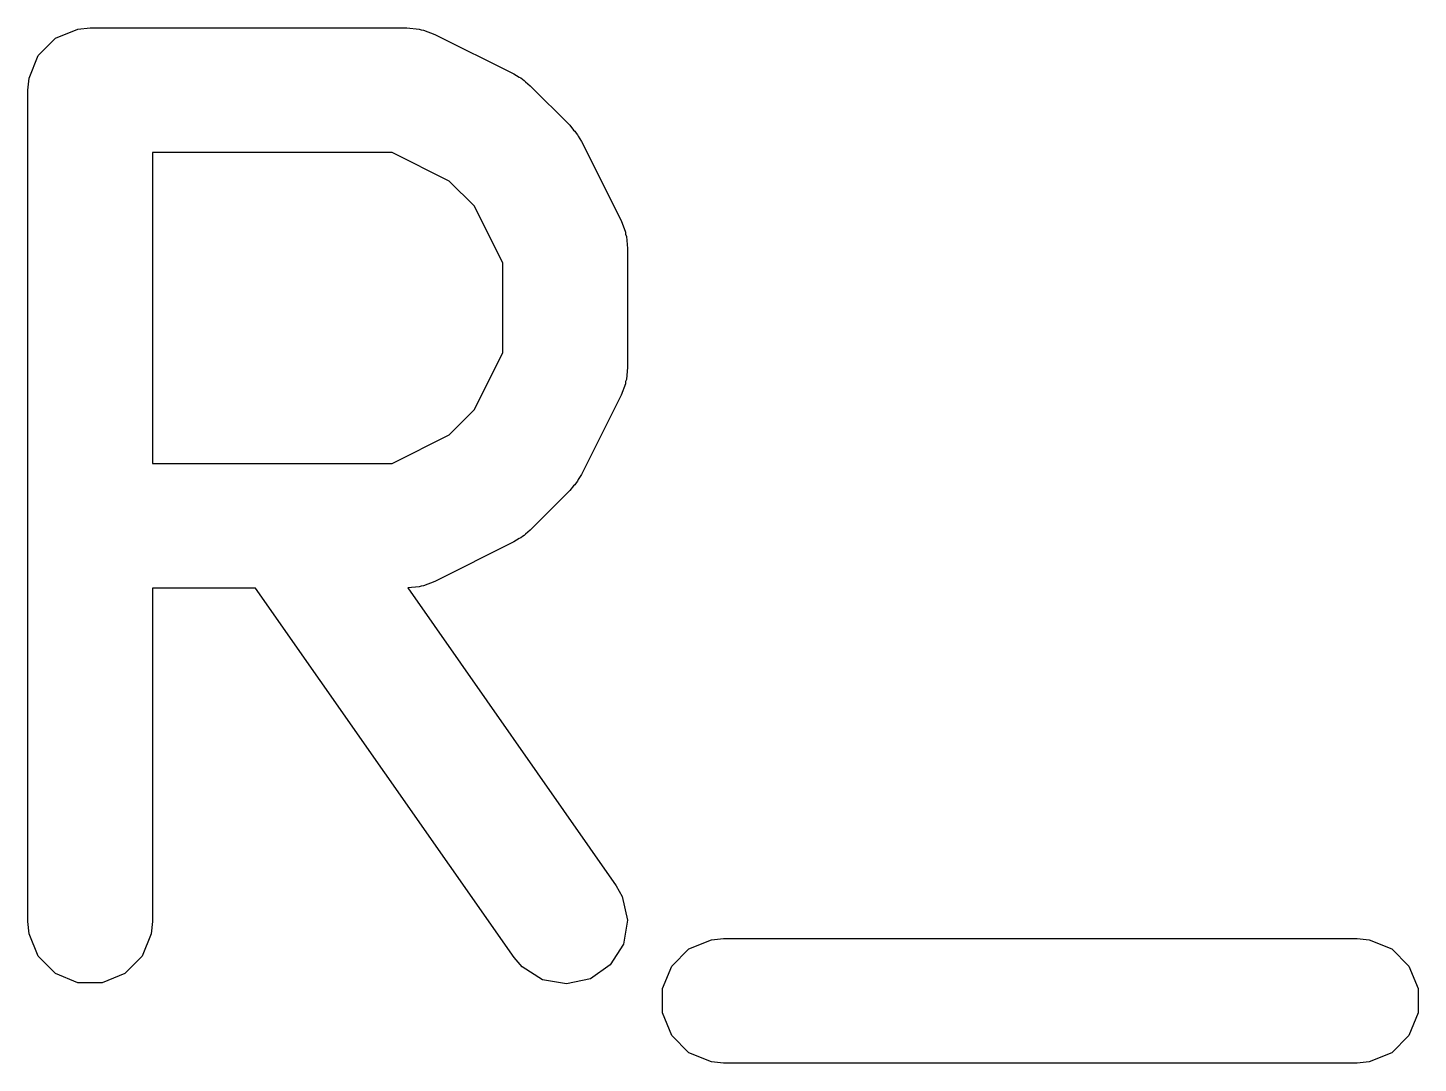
# Model space of a CAD drawing. Header units: millimetres. Extents: x 129 to 276, y -185 to -58.
# Drawn here: x 198.449 to 200.121, y -156.125 to -154.88 of the extents above; entities that cross this region are included whole.
import ezdxf

# ---------------------------------------------------------------- set-up
doc = ezdxf.new("R2010")
doc.units = ezdxf.units.MM
doc.layers.add('F.Fab', color=9, linetype='CONTINUOUS', true_color=0xafafaf)

msp = doc.modelspace()

# ---------------------------------------------------------------- linework, layer by layer
at = {"layer": 'F.Fab', "linetype": 'CONTINUOUS'}
for p, q in [((198.461448, -154.913151), (198.48214, -154.892459)), ((198.48214, -154.892459), (198.509176, -154.88126)), ((198.509176, -154.88126), (198.523808, -154.879819)), ((198.523808, -154.879819), (198.90476, -154.879819)), ((198.90476, -154.879819), (198.919392, -154.88126)), ((198.919392, -154.88126), (198.921881, -154.882291)), ((198.921881, -154.882291), (198.924569, -154.882482)), ((198.924569, -154.882482), (198.938301, -154.887737)), ((198.938301, -154.887737), (199.033539, -154.935356)), ((198.450249, -154.940187), (198.461448, -154.913151)), ((198.448808, -154.954819), (198.450249, -154.940187)), ((199.033539, -154.935356), (199.039838, -154.93932)), ((199.039838, -154.93932), (199.041666, -154.940078)), ((199.041666, -154.940078), (199.043722, -154.941766)), ((199.043722, -154.941766), (199.045982, -154.943188)), ((199.045982, -154.943188), (199.047281, -154.944686)), ((199.047281, -154.944686), (199.053031, -154.949405)), ((198.448808, -155.954819), (198.448808, -154.954819)), ((199.053031, -154.949405), (199.10065, -154.997024)), ((199.10065, -154.997024), (199.105368, -155.002773)), ((199.105368, -155.002773), (199.106867, -155.004073)), ((199.106867, -155.004073), (199.108288, -155.006332)), ((199.108288, -155.006332), (199.109977, -155.008389)), ((199.109977, -155.008389), (199.110734, -155.010216)), ((199.110734, -155.010216), (199.114699, -155.016516)), ((199.114699, -155.016516), (199.162318, -155.111754)), ((198.887055, -155.029819), (198.598808, -155.029819)), ((198.598808, -155.029819), (198.598808, -155.403628)), ((198.955571, -155.064077), (198.887055, -155.029819)), ((198.985978, -155.094484), (198.955571, -155.064077)), ((199.020236, -155.163), (198.985978, -155.094484)), ((199.162318, -155.111754), (199.167573, -155.125485)), ((199.167573, -155.125485), (199.167764, -155.128174)), ((199.167764, -155.128174), (199.168795, -155.130663)), ((199.168795, -155.130663), (199.170236, -155.145295)), ((199.170236, -155.145295), (199.170236, -155.288152)), ((199.020236, -155.270447), (199.020236, -155.163)), ((198.985978, -155.338963), (199.020236, -155.270447)), ((199.170236, -155.288152), (199.168795, -155.302784)), ((199.167573, -155.307962), (199.162318, -155.321693)), ((199.167764, -155.305272), (199.167573, -155.307962)), ((199.168795, -155.302784), (199.167764, -155.305272)), ((199.162318, -155.321693), (199.114699, -155.416931)), ((198.955571, -155.36937), (198.985978, -155.338963)), ((198.887055, -155.403628), (198.955571, -155.36937)), ((198.598808, -155.403628), (198.887055, -155.403628)), ((199.106867, -155.429374), (199.105368, -155.430673)), ((199.108288, -155.427114), (199.106867, -155.429374)), ((199.109977, -155.425058), (199.108288, -155.427114)), ((199.110734, -155.42323), (199.109977, -155.425058)), ((199.114699, -155.416931), (199.110734, -155.42323)), ((199.10065, -155.436423), (199.053031, -155.484042)), ((199.105368, -155.430673), (199.10065, -155.436423)), ((199.039838, -155.494126), (199.033539, -155.498091)), ((199.041666, -155.493369), (199.039838, -155.494126)), ((199.043722, -155.49168), (199.041666, -155.493369)), ((199.045982, -155.490259), (199.043722, -155.49168)), ((199.047281, -155.48876), (199.045982, -155.490259)), ((199.053031, -155.484042), (199.047281, -155.48876)), ((199.033539, -155.498091), (198.938301, -155.54571)), ((198.938301, -155.54571), (198.924569, -155.550965)), ((198.722854, -155.553628), (198.598808, -155.553628)), ((198.598808, -155.553628), (198.598808, -155.954819)), ((199.033794, -155.997829), (198.722854, -155.553628)), ((198.919392, -155.552187), (198.905875, -155.553518)), ((198.905875, -155.553518), (199.156679, -155.91181)), ((198.921881, -155.551155), (198.919392, -155.552187)), ((198.924569, -155.550965), (198.921881, -155.551155)), ((199.156679, -155.91181), (199.163889, -155.924623)), ((199.163889, -155.924623), (199.170218, -155.953194)), ((198.450249, -155.969451), (198.448808, -155.954819)), ((198.598808, -155.954819), (198.597367, -155.969451)), ((199.170218, -155.953194), (199.165133, -155.982012)), ((198.461448, -155.996487), (198.450249, -155.969451)), ((198.597367, -155.969451), (198.586168, -155.996487)), ((199.244045, -155.987697), (199.271081, -155.976498)), ((199.271081, -155.976498), (199.285713, -155.975057)), ((199.285713, -155.975057), (200.047617, -155.975057)), ((200.047617, -155.975057), (200.062249, -155.976498)), ((200.062249, -155.976498), (200.089285, -155.987697)), ((198.48214, -156.017179), (198.461448, -155.996487)), ((198.586168, -155.996487), (198.565476, -156.017179)), ((199.043365, -156.008989), (199.033794, -155.997829)), ((199.165133, -155.982012), (199.149406, -156.00669)), ((199.223353, -156.008389), (199.244045, -155.987697)), ((200.089285, -155.987697), (200.109977, -156.008389)), ((199.068044, -156.024716), (199.043365, -156.008989)), ((199.149406, -156.00669), (199.125432, -156.023472)), ((199.212154, -156.035425), (199.223353, -156.008389)), ((200.109977, -156.008389), (200.121176, -156.035425)), ((198.509176, -156.028378), (198.48214, -156.017179)), ((198.53844, -156.028378), (198.509176, -156.028378)), ((198.565476, -156.017179), (198.53844, -156.028378)), ((199.096861, -156.029802), (199.068044, -156.024716)), ((199.125432, -156.023472), (199.096861, -156.029802)), ((199.212154, -156.064689), (199.212154, -156.035425)), ((200.121176, -156.035425), (200.121176, -156.064689)), ((199.223353, -156.091725), (199.212154, -156.064689)), ((200.121176, -156.064689), (200.109977, -156.091725)), ((199.244045, -156.112417), (199.223353, -156.091725)), ((200.109977, -156.091725), (200.089285, -156.112417)), ((199.271081, -156.123616), (199.244045, -156.112417)), ((200.089285, -156.112417), (200.062249, -156.123616)), ((199.285713, -156.125057), (199.271081, -156.123616)), ((200.047617, -156.125057), (199.285713, -156.125057)), ((200.062249, -156.123616), (200.047617, -156.125057))]:
    msp.add_line(p, q, dxfattribs=at)

doc.saveas('drawing.dxf')
